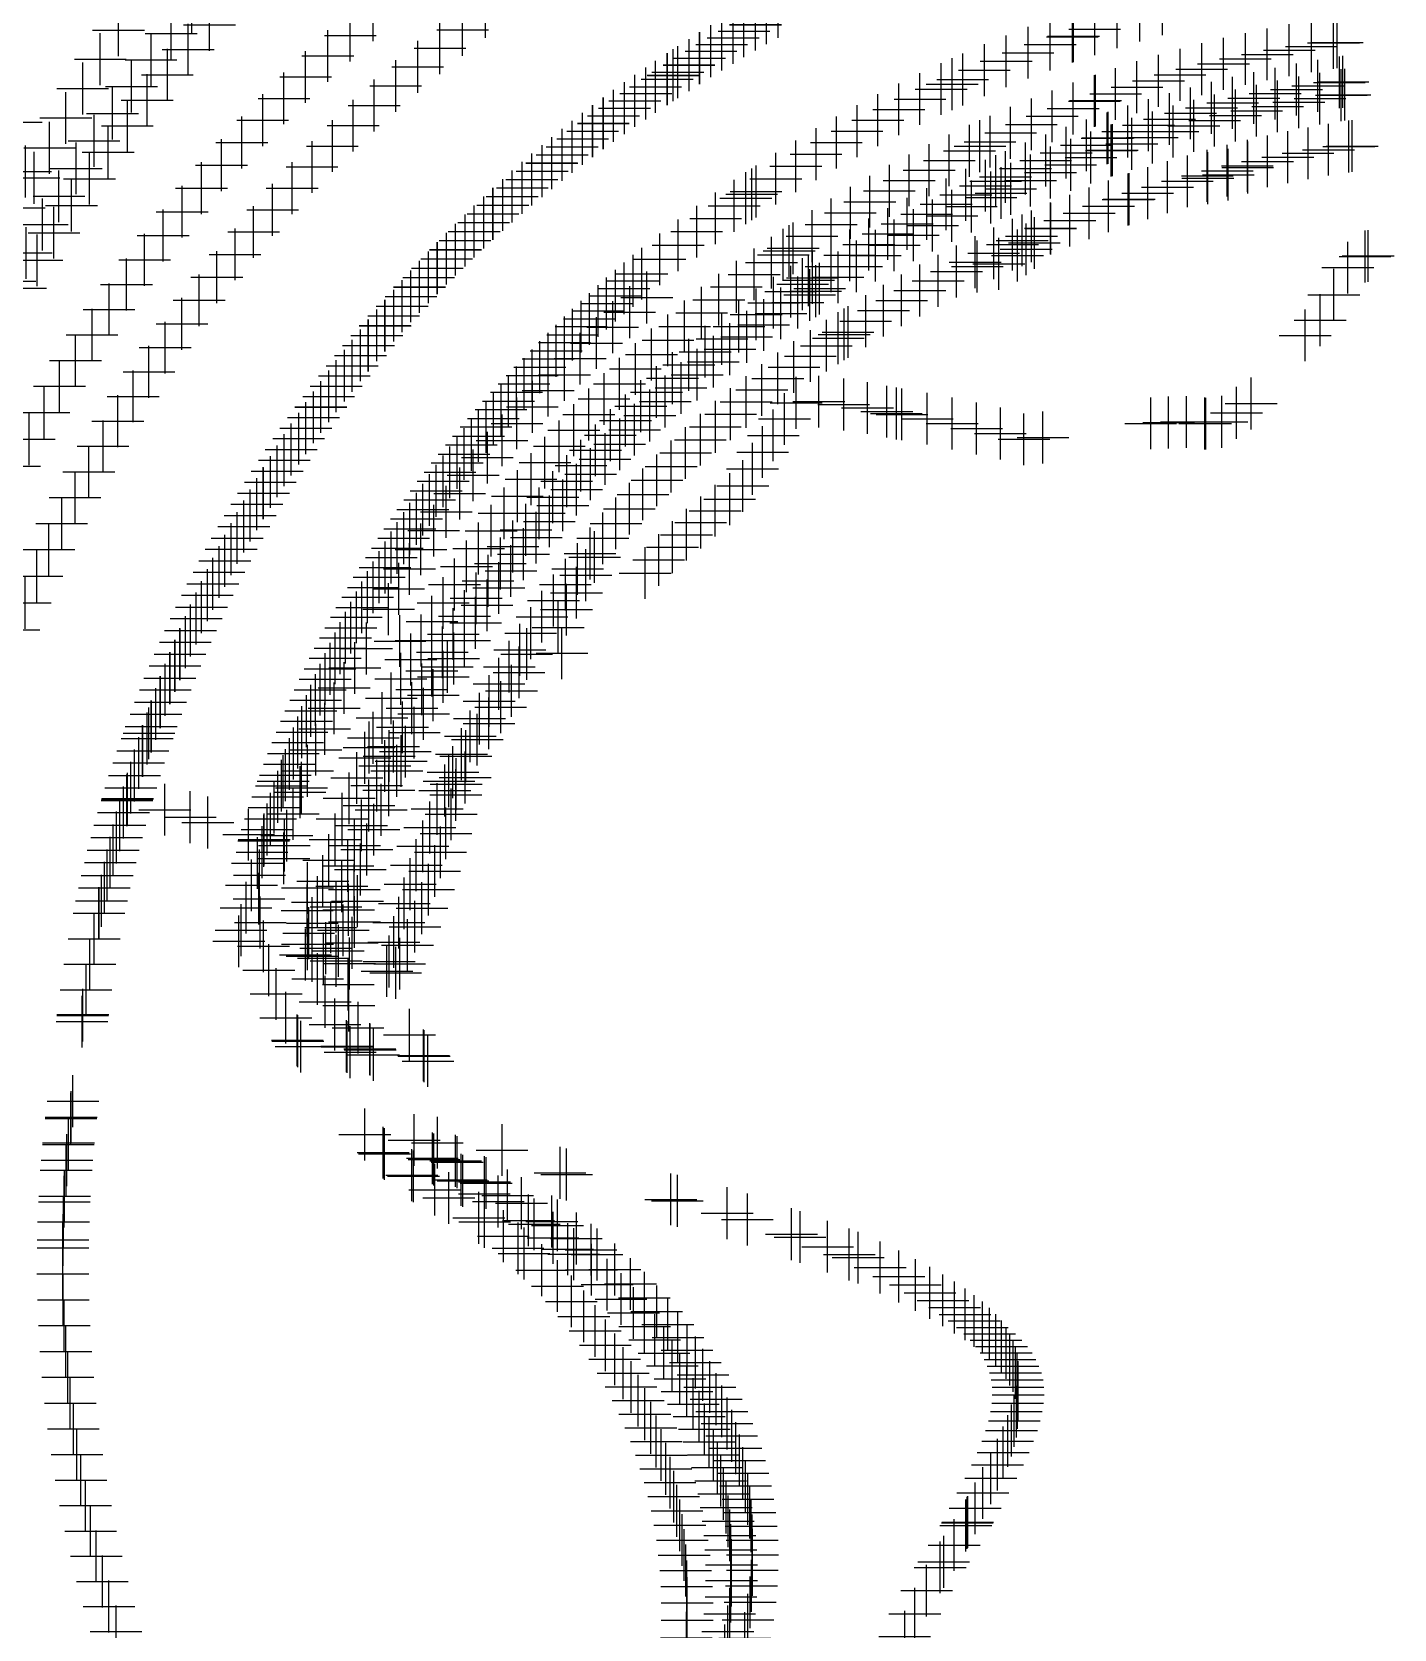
# Model space of a CAD drawing. Header units: metres. Extents: x 107442 to 107761, y 6433710 to 6434563.
# Drawn here: x 107511.8 to 107564.3, y 6434104.7 to 6434166.3 of the extents above; entities that cross this region are included whole.
import ezdxf

# ---------------------------------------------------------------- set-up
doc = ezdxf.new("R2010")
doc.units = ezdxf.units.M
doc.header["$PDMODE"] = 2
doc.header["$PDSIZE"] = 1

msp = doc.modelspace()

# ---------------------------------------------------------------- linework, layer by layer
for p in [(107517.948, 6434167.221, 93.393), (107517.948, 6434167.221, 93.393), (107524.944, 6434166.922, 94.504), (107529.281, 6434167.053, 95.237), (107540.115, 6434166.812, 95.608), (107540.115, 6434166.811, 95.607), (107540.115, 6434166.811, 95.607), (107540.116, 6434166.811, 95.608), (107540.117, 6434166.808, 95.018), (107540.563, 6434167.057, 95.031), (107540.565, 6434167.054, 95.621), (107540.565, 6434167.053, 95.62), (107553.65, 6434166.658, 95.802), (107554.521, 6434166.916, 95.827), (107555.396, 6434167.16, 95.852), (107515.113, 6434166.35, 93.804), (107515.113, 6434166.35, 93.804), (107517.148, 6434166.22, 93.386), (107517.148, 6434166.22, 93.386), (107518.624, 6434166.554, 93.393), (107518.624, 6434166.554, 93.393), (107524.059, 6434166.148, 94.479), (107528.393, 6434166.365, 95.211), (107538.829, 6434166.061, 94.98), (107538.831, 6434166.058, 95.57), (107538.831, 6434166.057, 95.569), (107539.248, 6434166.314, 95.582), (107539.248, 6434166.313, 95.582), (107539.248, 6434166.313, 95.582), (107539.249, 6434166.312, 95.582), (107539.25, 6434166.31, 94.992), (107539.692, 6434166.566, 95.005), (107539.694, 6434166.563, 95.595), (107539.694, 6434166.563, 95.595), (107551.922, 6434166.098, 95.751), (107551.967, 6434166.114, 95.752), (107552.784, 6434166.385, 95.777), (107517.802, 6434165.602, 93.386), (107517.802, 6434165.602, 93.386), (107527.517, 6434165.66, 95.186), (107527.518, 6434165.66, 95.186), (107537.975, 6434165.541, 94.954), (107537.976, 6434165.539, 95.544), (107537.977, 6434165.538, 95.544), (107538.389, 6434165.801, 95.556), (107538.389, 6434165.801, 95.557), (107538.389, 6434165.801, 95.556), (107538.39, 6434165.8, 95.557), (107538.392, 6434165.797, 94.967), (107550.213, 6434165.482, 95.7), (107551.065, 6434165.797, 95.726), (107559.445, 6434165.416, 95.294), (107560.294, 6434165.577, 95.318), (107561.146, 6434165.725, 95.341), (107562.001, 6434165.858, 95.365), (107562.143, 6434165.879, 95.369), (107514.41, 6434165.231, 93.772), (107514.41, 6434165.231, 93.772), (107516.37, 6434165.206, 93.379), (107516.37, 6434165.206, 93.379), (107523.189, 6434165.356, 94.453), (107526.658, 6434164.938, 95.16), (107537.129, 6434165.008, 94.929), (107537.131, 6434165.005, 95.519), (107537.131, 6434165.004, 95.518), (107537.539, 6434165.275, 95.531), (107537.539, 6434165.274, 95.531), (107537.539, 6434165.274, 95.531), (107537.54, 6434165.273, 95.531), (107537.542, 6434165.27, 94.941), (107548.526, 6434164.808, 95.649), (107549.367, 6434165.152, 95.674), (107556.915, 6434164.846, 95.221), (107557.755, 6434165.05, 95.245), (107558.599, 6434165.24, 95.27), (107515.615, 6434164.179, 93.372), (107515.615, 6434164.179, 93.372), (107516.999, 6434164.634, 93.379), (107516.999, 6434164.634, 93.379), (107522.335, 6434164.547, 94.428), (107525.812, 6434164.198, 95.134), (107536.289, 6434164.465, 95.493), (107536.29, 6434164.464, 95.493), (107536.29, 6434164.464, 95.493), (107536.29, 6434164.463, 95.493), (107536.292, 6434164.46, 94.903), (107536.292, 6434164.46, 94.903), (107536.294, 6434164.458, 95.493), (107536.294, 6434164.457, 95.493), (107536.516, 6434164.615, 95.5), (107536.517, 6434164.614, 95.5), (107536.517, 6434164.614, 95.5), (107536.517, 6434164.613, 95.5), (107536.519, 6434164.61, 94.91), (107536.519, 6434164.61, 94.91), (107536.521, 6434164.608, 95.5), (107536.521, 6434164.607, 95.5), (107536.698, 6434164.734, 95.506), (107536.698, 6434164.733, 95.505), (107536.698, 6434164.733, 95.505), (107536.699, 6434164.732, 95.505), (107536.7, 6434164.73, 94.916), (107547.285, 6434164.27, 95.611), (107547.691, 6434164.45, 95.623), (107555.245, 6434164.396, 95.171), (107556.078, 6434164.628, 95.196), (107561.397, 6434164.204, 94.956), (107561.397, 6434164.204, 94.956), (107562.225, 6434164.336, 94.98), (107562.225, 6434164.336, 94.98), (107562.364, 6434164.357, 94.984), (107562.364, 6434164.357, 94.984), (107513.732, 6434164.102, 93.74), (107513.732, 6434164.102, 93.74), (107516.217, 6434163.652, 93.372), (107516.217, 6434163.652, 93.372), (107521.498, 6434163.721, 94.402), (107535.033, 6434163.624, 95.455), (107535.034, 6434163.624, 95.454), (107535.034, 6434163.624, 95.454), (107535.035, 6434163.623, 95.454), (107535.036, 6434163.62, 94.864), (107535.459, 6434163.908, 94.878), (107535.46, 6434163.905, 95.467), (107535.461, 6434163.904, 95.467), (107535.837, 6434164.166, 95.479), (107535.838, 6434164.165, 95.479), (107535.838, 6434164.165, 95.479), (107535.838, 6434164.164, 95.479), (107535.84, 6434164.162, 94.889), (107535.84, 6434164.162, 94.889), (107535.841, 6434164.159, 95.479), (107535.842, 6434164.159, 95.479), (107546.04, 6434163.693, 95.572), (107546.862, 6434164.079, 95.598), (107552.771, 6434163.618, 95.096), (107552.814, 6434163.632, 95.097), (107553.591, 6434163.891, 95.121), (107554.416, 6434164.15, 95.146), (107558.925, 6434163.732, 94.884), (107558.925, 6434163.732, 94.884), (107559.746, 6434163.902, 94.908), (107559.746, 6434163.902, 94.908), (107560.57, 6434164.06, 94.932), (107560.57, 6434164.06, 94.932), (107560.66, 6434163.568, 94.932), (107560.66, 6434163.568, 94.932), (107561.478, 6434163.711, 94.956), (107561.478, 6434163.711, 94.956), (107562.298, 6434163.841, 94.98), (107562.298, 6434163.841, 94.98), (107562.435, 6434163.862, 94.984), (107562.435, 6434163.862, 94.984), (107513.08, 6434162.963, 93.708), (107513.08, 6434162.963, 93.708), (107514.881, 6434163.138, 93.365), (107514.881, 6434163.138, 93.365), (107524.981, 6434163.442, 95.109), (107534.215, 6434163.049, 95.429), (107534.216, 6434163.048, 95.429), (107534.216, 6434163.048, 95.429), (107534.217, 6434163.048, 95.429), (107534.218, 6434163.045, 94.839), (107534.635, 6434163.341, 94.852), (107534.637, 6434163.339, 95.442), (107534.637, 6434163.338, 95.442), (107545.224, 6434163.294, 95.547), (107551.145, 6434163.03, 95.044), (107551.955, 6434163.331, 95.07), (107556.478, 6434163.144, 94.812), (107556.478, 6434163.144, 94.812), (107557.29, 6434163.353, 94.836), (107557.29, 6434163.353, 94.836), (107558.106, 6434163.549, 94.86), (107558.106, 6434163.549, 94.86), (107558.22, 6434163.062, 94.86), (107558.22, 6434163.062, 94.86), (107559.031, 6434163.243, 94.884), (107559.031, 6434163.243, 94.884), (107559.844, 6434163.412, 94.908), (107559.844, 6434163.412, 94.908), (107511.172, 6434162.805, 93.271), (107511.172, 6434162.805, 93.271), (107515.456, 6434162.656, 93.365), (107515.456, 6434162.656, 93.365), (107520.678, 6434162.878, 94.376), (107524.166, 6434162.669, 95.083), (107533.409, 6434162.458, 95.404), (107533.41, 6434162.457, 95.403), (107533.41, 6434162.457, 95.403), (107533.41, 6434162.456, 95.403), (107533.412, 6434162.454, 94.813), (107533.822, 6434162.758, 94.826), (107533.824, 6434162.755, 95.416), (107533.825, 6434162.755, 95.416), (107543.612, 6434162.456, 95.496), (107544.415, 6434162.882, 95.521), (107549.539, 6434162.389, 94.993), (107550.339, 6434162.716, 95.019), (107554.061, 6434162.441, 94.74), (107554.061, 6434162.441, 94.74), (107554.863, 6434162.688, 94.764), (107554.863, 6434162.688, 94.764), (107555.669, 6434162.922, 94.788), (107555.669, 6434162.922, 94.788), (107555.807, 6434162.442, 94.788), (107555.807, 6434162.442, 94.788), (107556.608, 6434162.661, 94.812), (107556.608, 6434162.661, 94.812), (107557.412, 6434162.868, 94.836), (107557.412, 6434162.868, 94.836), (107512.454, 6434161.814, 93.676), (107512.454, 6434161.814, 93.676), (107512.454, 6434161.814, 93.676), (107514.17, 6434162.084, 93.358), (107514.17, 6434162.084, 93.358), (107519.874, 6434162.019, 94.351), (107523.366, 6434161.88, 95.057), (107532.615, 6434161.85, 95.378), (107532.615, 6434161.849, 95.378), (107532.615, 6434161.849, 95.378), (107532.616, 6434161.849, 95.378), (107532.618, 6434161.846, 94.788), (107533.022, 6434162.159, 94.801), (107533.024, 6434162.156, 95.391), (107533.024, 6434162.155, 95.391), (107542.817, 6434162.016, 95.47), (107548.357, 6434161.877, 94.955), (107548.744, 6434162.049, 94.968), (107552.469, 6434161.909, 94.692), (107552.469, 6434161.909, 94.692), (107553.263, 6434162.181, 94.716), (107553.263, 6434162.181, 94.716), (107553.305, 6434162.195, 94.717), (107553.305, 6434162.195, 94.717), (107553.425, 6434161.708, 94.716), (107553.425, 6434161.708, 94.716), (107553.467, 6434161.722, 94.717), (107553.467, 6434161.722, 94.717), (107554.215, 6434161.965, 94.74), (107554.215, 6434161.965, 94.74), (107555.009, 6434162.21, 94.764), (107555.009, 6434162.21, 94.764), (107561.803, 6434161.738, 95.456), (107561.803, 6434161.738, 95.456), (107562.59, 6434161.863, 95.48), (107562.59, 6434161.863, 95.48), (107562.722, 6434161.882, 95.484), (107562.722, 6434161.882, 95.484), (107514.715, 6434161.645, 93.358), (107514.715, 6434161.645, 93.358), (107519.087, 6434161.144, 94.325), (107531.832, 6434161.227, 95.352), (107531.833, 6434161.226, 95.352), (107531.833, 6434161.226, 95.352), (107531.834, 6434161.225, 95.352), (107531.836, 6434161.223, 94.762), (107532.234, 6434161.543, 94.775), (107532.235, 6434161.541, 95.365), (107532.236, 6434161.54, 95.365), (107541.25, 6434161.098, 95.419), (107542.03, 6434161.564, 95.445), (107547.172, 6434161.328, 94.917), (107547.955, 6434161.695, 94.942), (107550.895, 6434161.324, 94.644), (107550.895, 6434161.324, 94.644), (107551.68, 6434161.623, 94.668), (107551.68, 6434161.623, 94.668), (107551.857, 6434161.155, 94.668), (107551.857, 6434161.155, 94.668), (107552.639, 6434161.438, 94.692), (107552.639, 6434161.438, 94.692), (107558.676, 6434161.115, 95.36), (107558.676, 6434161.115, 95.36), (107559.454, 6434161.289, 95.384), (107559.454, 6434161.289, 95.384), (107560.234, 6434161.451, 95.408), (107560.234, 6434161.451, 95.408), (107561.017, 6434161.6, 95.432), (107561.017, 6434161.6, 95.432), (107511.523, 6434160.901, 93.747), (107511.853, 6434160.657, 93.644), (107511.853, 6434160.657, 93.644), (107513.482, 6434161.019, 93.351), (107513.482, 6434161.019, 93.351), (107513.996, 6434160.621, 93.351), (107513.996, 6434160.621, 93.351), (107522.581, 6434161.075, 95.032), (107531.063, 6434160.588, 95.327), (107531.064, 6434160.587, 95.326), (107531.064, 6434160.587, 95.327), (107531.064, 6434160.587, 95.326), (107531.066, 6434160.584, 94.737), (107531.457, 6434160.912, 94.75), (107531.458, 6434160.913, 94.75), (107531.46, 6434160.91, 95.34), (107531.46, 6434160.91, 95.34), (107540.478, 6434160.62, 95.394), (107545.625, 6434160.556, 94.866), (107546.395, 6434160.948, 94.891), (107548.964, 6434160.523, 94.584), (107548.964, 6434160.523, 94.584), (107549.341, 6434160.687, 94.596), (107549.341, 6434160.687, 94.596), (107550.115, 6434161.012, 94.62), (107550.115, 6434161.012, 94.62), (107550.309, 6434160.551, 94.62), (107550.309, 6434160.551, 94.62), (107551.08, 6434160.859, 94.644), (107551.08, 6434160.859, 94.644), (107556.359, 6434160.519, 95.288), (107556.359, 6434160.519, 95.288), (107557.128, 6434160.73, 95.312), (107557.128, 6434160.73, 95.312), (107557.152, 6434160.642, 95.335), (107557.9, 6434160.928, 95.336), (107557.9, 6434160.928, 95.336), (107557.939, 6434160.776, 95.375), (107558.69, 6434161.054, 95.375), (107512.817, 6434159.942, 93.344), (107512.817, 6434159.942, 93.344), (107518.319, 6434160.253, 94.299), (107521.813, 6434160.254, 95.006), (107530.306, 6434159.934, 95.301), (107530.307, 6434159.933, 95.301), (107530.307, 6434159.933, 95.301), (107530.308, 6434159.933, 95.301), (107530.31, 6434159.93, 94.711), (107530.694, 6434160.266, 94.724), (107539.322, 6434159.87, 95.356), (107539.549, 6434160.02, 95.363), (107539.714, 6434160.128, 95.368), (107544.861, 6434160.15, 94.84), (107547.809, 6434159.998, 94.548), (107547.809, 6434159.998, 94.548), (107548.572, 6434160.349, 94.572), (107548.572, 6434160.349, 94.572), (107548.781, 6434159.894, 94.572), (107548.781, 6434159.894, 94.572), (107549.169, 6434160.067, 94.584), (107549.169, 6434160.067, 94.584), (107549.542, 6434160.229, 94.596), (107549.542, 6434160.229, 94.596), (107554.831, 6434160.062, 95.24), (107554.831, 6434160.062, 95.24), (107555.593, 6434160.297, 95.264), (107555.593, 6434160.297, 95.264), (107511.278, 6434159.491, 93.612), (107511.278, 6434159.491, 93.612), (107513.299, 6434159.584, 93.344), (107513.299, 6434159.584, 93.344), (107517.568, 6434159.347, 94.274), (107521.062, 6434159.418, 94.981), (107529.563, 6434159.265, 95.276), (107529.564, 6434159.264, 95.275), (107529.564, 6434159.264, 95.276), (107529.564, 6434159.264, 95.275), (107529.566, 6434159.262, 94.686), (107529.944, 6434159.605, 94.699), (107538.87, 6434159.572, 95.342), (107543.355, 6434159.301, 94.789), (107544.105, 6434159.732, 94.815), (107546.3, 6434159.258, 94.5), (107546.3, 6434159.258, 94.5), (107547.052, 6434159.634, 94.524), (107547.052, 6434159.634, 94.524), (107548.025, 6434159.547, 94.548), (107548.025, 6434159.547, 94.548), (107552.568, 6434159.286, 95.168), (107552.568, 6434159.286, 95.168), (107553.318, 6434159.557, 95.192), (107553.318, 6434159.557, 95.192), (107554.073, 6434159.816, 95.216), (107554.073, 6434159.816, 95.216), (107554.113, 6434159.829, 95.217), (107554.113, 6434159.829, 95.217), (107512.175, 6434158.853, 93.337), (107512.175, 6434158.853, 93.337), (107529.208, 6434158.929, 94.673), (107538.155, 6434159.09, 95.317), (107542.613, 6434158.858, 94.764), (107545.55, 6434158.879, 94.479), (107545.55, 6434158.879, 94.479), (107546.531, 6434158.815, 94.5), (107546.531, 6434158.815, 94.5), (107547.275, 6434159.187, 94.524), (107547.275, 6434159.187, 94.524), (107551.081, 6434158.706, 95.12), (107551.081, 6434158.706, 95.12), (107551.086, 6434158.693, 95.123), (107551.822, 6434159.002, 95.144), (107551.822, 6434159.002, 95.144), (107512.623, 6434158.535, 93.337), (107512.623, 6434158.535, 93.337), (107516.835, 6434158.426, 94.248), (107520.327, 6434158.567, 94.955), (107528.485, 6434158.238, 94.648), (107528.833, 6434158.581, 95.25), (107528.834, 6434158.581, 95.25), (107528.834, 6434158.581, 95.25), (107528.834, 6434158.58, 95.25), (107528.837, 6434158.578, 94.66), (107536.709, 6434158.051, 95.266), (107537.427, 6434158.578, 95.291), (107541.878, 6434158.402, 94.738), (107544.068, 6434158.083, 94.436), (107544.068, 6434158.083, 94.436), (107544.806, 6434158.487, 94.457), (107544.806, 6434158.487, 94.457), (107545.052, 6434158.052, 94.457), (107545.052, 6434158.052, 94.457), (107545.788, 6434158.439, 94.479), (107545.788, 6434158.439, 94.479), (107549.614, 6434158.076, 95.072), (107549.614, 6434158.076, 95.072), (107549.987, 6434158.242, 95.084), (107549.987, 6434158.242, 95.084), (107550.345, 6434158.397, 95.096), (107550.345, 6434158.397, 95.096), (107550.457, 6434158.142, 95.166), (107511.556, 6434157.754, 93.33), (107511.556, 6434157.754, 93.33), (107511.969, 6434157.473, 93.33), (107511.969, 6434157.473, 93.33), (107516.121, 6434157.491, 94.222), (107519.61, 6434157.702, 94.929), (107527.776, 6434157.533, 94.622), (107528.117, 6434157.883, 95.225), (107528.118, 6434157.883, 95.224), (107528.118, 6434157.883, 95.224), (107528.118, 6434157.882, 95.225), (107528.121, 6434157.88, 94.635), (107536.002, 6434157.511, 95.24), (107540.767, 6434157.682, 94.7), (107540.994, 6434157.832, 94.707), (107541.15, 6434157.935, 94.712), (107543.337, 6434157.666, 94.415), (107543.337, 6434157.666, 94.415), (107544.321, 6434157.652, 94.436), (107544.321, 6434157.652, 94.436), (107548.169, 6434157.398, 95.024), (107548.169, 6434157.398, 95.024), (107548.888, 6434157.743, 95.048), (107548.888, 6434157.743, 95.048), (107549.807, 6434157.656, 95.188), (107550.142, 6434157.896, 95.179), (107563.217, 6434157.616, 96.553), (107563.336, 6434157.638, 96.556), (107518.909, 6434156.822, 94.904), (107527.081, 6434156.814, 94.597), (107527.415, 6434157.171, 95.199), (107527.416, 6434157.17, 95.199), (107527.416, 6434157.17, 95.199), (107527.417, 6434157.169, 95.199), (107527.419, 6434157.167, 94.609), (107535.306, 6434156.956, 95.215), (107539.641, 6434156.93, 94.661), (107540.314, 6434157.383, 94.686), (107541.896, 6434156.797, 94.372), (107541.896, 6434156.797, 94.372), (107542.613, 6434157.238, 94.394), (107542.613, 6434157.238, 94.394), (107542.88, 6434156.815, 94.394), (107542.88, 6434156.815, 94.394), (107543.597, 6434157.239, 94.415), (107543.597, 6434157.239, 94.415), (107547.454, 6434157.04, 95), (107547.454, 6434157.04, 95), (107548.252, 6434157.23, 95.071), (107549.084, 6434157.335, 95.161), (107562.551, 6434157.19, 96.608), (107510.918, 6434156.673, 93.323), (107510.918, 6434156.673, 93.323), (107511.337, 6434156.399, 93.323), (107511.337, 6434156.399, 93.323), (107515.425, 6434156.541, 94.197), (107526.728, 6434156.445, 95.174), (107526.728, 6434156.444, 95.173), (107526.728, 6434156.444, 95.173), (107526.729, 6434156.443, 95.174), (107526.731, 6434156.441, 94.584), (107534.621, 6434156.388, 95.189), (107534.969, 6434156.679, 95.202), (107534.969, 6434156.679, 94.612), (107538.956, 6434156.448, 94.636), (107541.054, 6434156.262, 94.35), (107541.054, 6434156.262, 94.35), (107541.512, 6434156.553, 94.362), (107541.512, 6434156.553, 94.362), (107541.741, 6434156.699, 94.368), (107541.741, 6434156.699, 94.368), (107542.017, 6434156.282, 94.368), (107542.017, 6434156.282, 94.368), (107542.17, 6434156.378, 94.372), (107542.17, 6434156.378, 94.372), (107546.033, 6434156.309, 94.957), (107546.033, 6434156.309, 94.957), (107546.741, 6434156.681, 94.979), (107546.741, 6434156.681, 94.979), (107514.749, 6434155.578, 94.171), (107518.227, 6434155.929, 94.878), (107526.055, 6434155.705, 95.148), (107526.056, 6434155.704, 95.148), (107526.056, 6434155.704, 95.148), (107526.056, 6434155.703, 95.148), (107526.059, 6434155.701, 94.558), (107526.4, 6434156.081, 94.571), (107533.948, 6434155.806, 95.164), (107534.29, 6434156.105, 95.177), (107534.29, 6434156.105, 94.587), (107535.504, 6434156.034, 94.923), (107535.504, 6434156.034, 94.923), (107538.281, 6434155.953, 94.61), (107540.393, 6434155.837, 94.33), (107540.393, 6434155.837, 94.33), (107541.33, 6434155.845, 94.35), (107541.33, 6434155.845, 94.35), (107541.787, 6434156.136, 94.362), (107541.787, 6434156.136, 94.362), (107545.332, 6434155.926, 94.936), (107545.332, 6434155.926, 94.936), (107562.011, 6434156.137, 96.82), (107517.562, 6434155.022, 94.852), (107525.397, 6434154.952, 95.123), (107525.398, 6434154.951, 95.122), (107525.398, 6434154.951, 95.122), (107525.398, 6434154.95, 95.123), (107525.401, 6434154.948, 94.533), (107525.735, 6434155.335, 94.546), (107533.286, 6434155.21, 95.138), (107533.623, 6434155.516, 95.151), (107533.623, 6434155.516, 94.561), (107534.839, 6434155.47, 94.898), (107534.839, 6434155.47, 94.898), (107537.615, 6434155.444, 94.585), (107539.72, 6434155.384, 94.309), (107539.72, 6434155.384, 94.309), (107540.012, 6434154.978, 94.309), (107540.012, 6434154.978, 94.309), (107540.677, 6434155.425, 94.33), (107540.677, 6434155.425, 94.33), (107543.948, 6434155.124, 94.894), (107543.948, 6434155.124, 94.894), (107544.637, 6434155.531, 94.915), (107544.637, 6434155.531, 94.915), (107561.486, 6434155.164, 97.01), (107514.092, 6434154.601, 94.145), (107525.084, 6434154.575, 94.52), (107532.637, 6434154.602, 95.113), (107532.967, 6434154.914, 95.126), (107532.967, 6434154.914, 94.536), (107534.186, 6434154.89, 94.871), (107534.186, 6434154.89, 94.871), (107536.316, 6434154.387, 94.534), (107536.96, 6434154.922, 94.559), (107538.4, 6434154.438, 94.266), (107538.4, 6434154.438, 94.266), (107539.056, 6434154.918, 94.287), (107539.056, 6434154.918, 94.287), (107539.355, 6434154.518, 94.287), (107539.355, 6434154.518, 94.287), (107542.889, 6434154.467, 94.862), (107542.889, 6434154.467, 94.862), (107543.118, 6434154.613, 94.868), (107543.118, 6434154.613, 94.868), (107543.266, 6434154.705, 94.872), (107543.266, 6434154.705, 94.872), (107560.907, 6434154.576, 97.101), (107516.916, 6434154.101, 94.827), (107524.449, 6434153.803, 94.495), (107524.754, 6434154.185, 95.097), (107524.755, 6434154.185, 95.097), (107524.755, 6434154.185, 95.097), (107524.756, 6434154.184, 95.097), (107524.758, 6434154.182, 94.507), (107532, 6434153.981, 95.087), (107532.324, 6434154.3, 95.1), (107532.324, 6434154.3, 94.51), (107533.561, 6434154.28, 94.836), (107533.561, 6434154.28, 94.836), (107535.682, 6434153.839, 94.508), (107537.755, 6434153.945, 94.245), (107537.755, 6434153.945, 94.245), (107538.708, 6434154.044, 94.266), (107538.708, 6434154.044, 94.266), (107541.811, 6434153.777, 94.83), (107541.811, 6434153.777, 94.83), (107542.431, 6434154.176, 94.85), (107542.431, 6434154.176, 94.85), (107513.455, 6434153.611, 94.12), (107516.288, 6434153.168, 94.801), (107524.127, 6434153.406, 95.072), (107524.128, 6434153.406, 95.071), (107524.128, 6434153.406, 95.071), (107524.128, 6434153.405, 95.072), (107524.131, 6434153.403, 94.482), (107531.375, 6434153.347, 95.062), (107531.693, 6434153.672, 95.075), (107531.693, 6434153.672, 94.485), (107532.93, 6434153.677, 94.811), (107532.93, 6434153.677, 94.811), (107535.06, 6434153.279, 94.483), (107537.119, 6434153.44, 94.223), (107537.119, 6434153.44, 94.223), (107538.07, 6434153.558, 94.245), (107538.07, 6434153.558, 94.245), (107541.178, 6434153.354, 94.809), (107541.178, 6434153.354, 94.809), (107512.837, 6434152.609, 94.094), (107523.515, 6434152.615, 95.046), (107523.516, 6434152.614, 95.046), (107523.516, 6434152.614, 95.046), (107523.517, 6434152.614, 95.046), (107523.519, 6434152.612, 94.456), (107523.83, 6434153.018, 94.469), (107530.763, 6434152.7, 95.036), (107531.074, 6434153.032, 95.049), (107531.074, 6434153.032, 94.459), (107532.324, 6434153.05, 94.779), (107532.324, 6434153.05, 94.779), (107534.449, 6434152.706, 94.457), (107536.492, 6434152.921, 94.202), (107536.492, 6434152.921, 94.202), (107536.823, 6434152.546, 94.202), (107536.823, 6434152.546, 94.202), (107537.442, 6434153.058, 94.223), (107537.442, 6434153.058, 94.223), (107539.939, 6434152.468, 94.766), (107539.939, 6434152.468, 94.766), (107540.554, 6434152.917, 94.787), (107540.554, 6434152.917, 94.787), (107515.679, 6434152.223, 94.775), (107523.226, 6434152.221, 94.444), (107530.164, 6434152.042, 95.011), (107530.469, 6434152.38, 95.024), (107530.469, 6434152.38, 94.434), (107531.693, 6434152.446, 94.765), (107531.693, 6434152.446, 94.765), (107533.849, 6434152.122, 94.432), (107535.271, 6434151.846, 94.16), (107535.271, 6434151.846, 94.16), (107535.877, 6434152.389, 94.181), (107535.877, 6434152.389, 94.181), (107536.215, 6434152.021, 94.181), (107536.215, 6434152.021, 94.181), (107539.332, 6434152.006, 94.745), (107539.332, 6434152.006, 94.745), (107541.261, 6434151.973, 95.082), (107542.136, 6434152.02, 95.219), (107543.1, 6434151.905, 95.398), (107558.823, 6434151.945, 97.518), (107512.24, 6434151.594, 94.069), (107515.089, 6434151.265, 94.75), (107522.638, 6434151.412, 94.418), (107522.92, 6434151.812, 95.021), (107522.92, 6434151.811, 95.02), (107522.92, 6434151.811, 95.02), (107522.921, 6434151.811, 95.02), (107522.924, 6434151.809, 94.431), (107529.579, 6434151.372, 94.985), (107529.876, 6434151.715, 94.998), (107529.876, 6434151.715, 94.408), (107531.084, 6434151.82, 94.747), (107531.084, 6434151.82, 94.747), (107533.261, 6434151.525, 94.406), (107534.677, 6434151.29, 94.138), (107534.677, 6434151.29, 94.138), (107535.617, 6434151.484, 94.16), (107535.617, 6434151.484, 94.16), (107538.734, 6434151.532, 94.723), (107538.734, 6434151.532, 94.723), (107540.811, 6434151.35, 95.12), (107544.017, 6434151.774, 95.57), (107544.76, 6434151.633, 95.711), (107545.132, 6434151.562, 95.782), (107545.347, 6434151.527, 95.822), (107546.325, 6434151.359, 96.007), (107556.323, 6434151.234, 97.404), (107557.688, 6434151.24, 97.558), (107558.254, 6434151.587, 97.541), (107522.34, 6434150.997, 94.995), (107522.341, 6434150.996, 94.995), (107522.341, 6434150.996, 94.995), (107522.342, 6434150.995, 94.995), (107522.344, 6434150.994, 94.405), (107529.007, 6434150.69, 94.96), (107529.297, 6434151.04, 94.973), (107529.297, 6434151.04, 94.383), (107530.49, 6434151.18, 94.727), (107530.49, 6434151.18, 94.727), (107532.685, 6434150.917, 94.381), (107534.093, 6434150.722, 94.117), (107534.093, 6434150.722, 94.117), (107535.029, 6434150.935, 94.138), (107535.029, 6434150.935, 94.138), (107538.146, 6434151.046, 94.702), (107538.146, 6434151.046, 94.702), (107540.381, 6434150.717, 95.16), (107547.285, 6434151.176, 96.189), (107548.228, 6434150.981, 96.369), (107549.145, 6434150.788, 96.542), (107550.787, 6434150.637, 96.805), (107554.945, 6434151.18, 97.25), (107555.635, 6434151.215, 97.327), (107557.031, 6434151.174, 97.499), (107557.068, 6434151.171, 97.505), (107511.663, 6434150.568, 94.043), (107514.518, 6434150.296, 94.724), (107521.777, 6434150.17, 94.97), (107521.778, 6434150.17, 94.969), (107521.778, 6434150.17, 94.969), (107521.779, 6434150.169, 94.969), (107521.781, 6434150.167, 94.379), (107522.067, 6434150.591, 94.393), (107528.449, 6434149.997, 94.934), (107528.732, 6434150.352, 94.947), (107528.732, 6434150.352, 94.357), (107529.913, 6434150.523, 94.705), (107529.913, 6434150.523, 94.705), (107532.122, 6434150.297, 94.355), (107533.521, 6434150.142, 94.096), (107533.521, 6434150.142, 94.096), (107534.453, 6434150.374, 94.117), (107534.453, 6434150.374, 94.117), (107536.999, 6434150.038, 94.66), (107536.999, 6434150.038, 94.66), (107537.568, 6434150.548, 94.681), (107537.568, 6434150.548, 94.681), (107539.969, 6434150.074, 95.201), (107550.054, 6434150.566, 96.717), (107511.107, 6434149.53, 94.017), (107521.512, 6434149.759, 94.367), (107528.181, 6434149.654, 94.922), (107528.181, 6434149.654, 94.332), (107529.347, 6434149.857, 94.684), (107529.347, 6434149.857, 94.684), (107531.571, 6434149.666, 94.33), (107532.96, 6434149.55, 94.074), (107532.96, 6434149.55, 94.074), (107533.887, 6434149.802, 94.096), (107533.887, 6434149.802, 94.096), (107536.44, 6434149.517, 94.638), (107536.44, 6434149.517, 94.638), (107539.577, 6434149.424, 95.243), (107513.966, 6434149.315, 94.698), (107520.974, 6434148.916, 94.341), (107521.231, 6434149.332, 94.944), (107521.232, 6434149.332, 94.944), (107521.232, 6434149.332, 94.944), (107521.233, 6434149.331, 94.944), (107521.235, 6434149.33, 94.354), (107527.643, 6434148.944, 94.896), (107527.643, 6434148.944, 94.306), (107527.904, 6434149.292, 94.909), (107528.799, 6434149.175, 94.661), (107528.799, 6434149.175, 94.661), (107531.033, 6434149.025, 94.304), (107532.411, 6434148.947, 94.053), (107532.411, 6434148.947, 94.053), (107533.333, 6434149.217, 94.074), (107533.333, 6434149.217, 94.074), (107535.891, 6434148.985, 94.617), (107535.891, 6434148.985, 94.617), (107539.205, 6434148.765, 95.286), (107513.435, 6434148.323, 94.673), (107520.701, 6434148.484, 94.919), (107520.702, 6434148.484, 94.918), (107520.702, 6434148.484, 94.918), (107520.703, 6434148.483, 94.918), (107520.706, 6434148.481, 94.328), (107527.12, 6434148.224, 94.871), (107527.12, 6434148.224, 94.281), (107527.374, 6434148.577, 94.883), (107528.28, 6434148.472, 94.632), (107528.28, 6434148.472, 94.632), (107530.507, 6434148.372, 94.279), (107531.874, 6434148.333, 94.032), (107531.874, 6434148.333, 94.032), (107532.791, 6434148.622, 94.053), (107532.791, 6434148.622, 94.053), (107535.353, 6434148.441, 94.596), (107535.353, 6434148.441, 94.596), (107538.7, 6434148.258, 95.275), (107520.189, 6434147.625, 94.893), (107520.19, 6434147.625, 94.893), (107520.19, 6434147.625, 94.893), (107520.191, 6434147.624, 94.893), (107520.193, 6434147.623, 94.303), (107520.453, 6434148.063, 94.316), (107526.859, 6434147.852, 94.858), (107527.761, 6434147.768, 94.609), (107527.761, 6434147.768, 94.609), (107529.995, 6434147.71, 94.253), (107531.349, 6434147.709, 94.011), (107531.349, 6434147.709, 94.011), (107532.26, 6434148.016, 94.032), (107532.26, 6434148.016, 94.032), (107534.826, 6434147.887, 94.574), (107534.826, 6434147.887, 94.574), (107538.137, 6434147.811, 95.24), (107512.923, 6434147.321, 94.647), (107519.949, 6434147.199, 94.29), (107526.358, 6434147.117, 94.832), (107526.612, 6434147.494, 94.845), (107526.612, 6434147.494, 94.255), (107527.277, 6434147.041, 94.577), (107527.277, 6434147.041, 94.577), (107529.496, 6434147.037, 94.227), (107530.836, 6434147.073, 93.989), (107530.836, 6434147.073, 93.989), (107531.741, 6434147.399, 94.011), (107531.741, 6434147.399, 94.011), (107534.31, 6434147.322, 94.553), (107534.31, 6434147.322, 94.553), (107537.58, 6434147.354, 95.204), (107512.431, 6434146.309, 94.622), (107519.462, 6434146.325, 94.265), (107519.694, 6434146.756, 94.867), (107519.695, 6434146.756, 94.867), (107519.695, 6434146.756, 94.867), (107519.695, 6434146.755, 94.867), (107519.698, 6434146.754, 94.277), (107525.871, 6434146.371, 94.806), (107526.118, 6434146.753, 94.82), (107526.118, 6434146.753, 94.23), (107526.785, 6434146.318, 94.554), (107526.785, 6434146.318, 94.554), (107529.011, 6434146.354, 94.202), (107530.336, 6434146.427, 93.968), (107530.336, 6434146.427, 93.968), (107531.235, 6434146.771, 93.989), (107531.235, 6434146.771, 93.989), (107533.805, 6434146.746, 94.532), (107533.805, 6434146.746, 94.532), (107536.49, 6434146.404, 95.132), (107537.031, 6434146.885, 95.168), (107519.216, 6434145.878, 94.842), (107519.217, 6434145.877, 94.841), (107519.217, 6434145.877, 94.841), (107519.218, 6434145.877, 94.842), (107519.22, 6434145.875, 94.252), (107525.639, 6434146.003, 94.794), (107525.639, 6434146.003, 94.204), (107529.849, 6434145.771, 93.947), (107529.849, 6434145.771, 93.947), (107530.741, 6434146.134, 93.968), (107530.741, 6434146.134, 93.968), (107533.311, 6434146.16, 94.511), (107533.311, 6434146.16, 94.511), (107533.487, 6434146.021, 94.567), (107535.959, 6434145.91, 95.096), (107511.96, 6434145.287, 94.596), (107518.993, 6434145.442, 94.239), (107525.175, 6434145.243, 94.768), (107525.175, 6434145.243, 94.178), (107525.4, 6434145.616, 94.781), (107526.344, 6434145.563, 94.517), (107526.344, 6434145.563, 94.517), (107528.54, 6434145.662, 94.176), (107529.375, 6434145.105, 93.926), (107529.375, 6434145.105, 93.926), (107530.259, 6434145.486, 93.947), (107530.259, 6434145.486, 93.947), (107532.829, 6434145.564, 94.489), (107532.829, 6434145.564, 94.489), (107533.15, 6434145.322, 94.59), (107535.437, 6434145.405, 95.06), (107518.542, 6434144.55, 94.214), (107518.756, 6434144.99, 94.816), (107518.757, 6434144.989, 94.816), (107518.757, 6434144.989, 94.816), (107518.758, 6434144.989, 94.816), (107518.76, 6434144.987, 94.226), (107524.727, 6434144.475, 94.743), (107524.727, 6434144.475, 94.153), (107524.944, 6434144.852, 94.755), (107525.926, 6434144.795, 94.477), (107525.926, 6434144.795, 94.477), (107528.082, 6434144.961, 94.151), (107529.791, 6434144.828, 93.926), (107529.791, 6434144.828, 93.926), (107532.359, 6434144.958, 94.468), (107532.359, 6434144.958, 94.468), (107532.789, 6434144.646, 94.601), (107511.509, 6434144.256, 94.57), (107518.314, 6434144.093, 94.791), (107518.315, 6434144.092, 94.79), (107518.315, 6434144.092, 94.79), (107518.316, 6434144.092, 94.791), (107518.318, 6434144.091, 94.201), (107524.504, 6434144.079, 94.73), (107525.538, 6434144.012, 94.432), (107525.538, 6434144.012, 94.432), (107527.639, 6434144.25, 94.125), (107528.914, 6434144.43, 93.904), (107528.914, 6434144.43, 93.904), (107529.335, 6434144.161, 93.904), (107529.335, 6434144.161, 93.904), (107531.901, 6434144.343, 94.447), (107531.901, 6434144.343, 94.447), (107532.403, 6434143.994, 94.6), (107518.109, 6434143.649, 94.188), (107524.078, 6434143.297, 94.704), (107524.294, 6434143.697, 94.717), (107527.209, 6434143.531, 94.1), (107528.466, 6434143.745, 93.883), (107528.466, 6434143.745, 93.883), (107528.893, 6434143.484, 93.883), (107528.893, 6434143.484, 93.883), (107531.455, 6434143.719, 94.426), (107531.455, 6434143.719, 94.426), (107532.077, 6434143.304, 94.612), (107511.078, 6434143.216, 94.545), (107517.693, 6434142.739, 94.163), (107517.89, 6434143.187, 94.765), (107517.891, 6434143.187, 94.765), (107517.891, 6434143.187, 94.765), (107517.891, 6434143.186, 94.765), (107517.894, 6434143.185, 94.175), (107523.876, 6434142.911, 94.692), (107523.876, 6434142.911, 94.102), (107525.976, 6434142.782, 94.08), (107526.795, 6434142.803, 94.074), (107528.032, 6434143.051, 93.862), (107528.032, 6434143.051, 93.862), (107528.464, 6434142.799, 93.862), (107528.464, 6434142.799, 93.862), (107531.021, 6434143.085, 94.404), (107531.021, 6434143.085, 94.404), (107517.484, 6434142.273, 94.74), (107517.485, 6434142.273, 94.739), (107517.485, 6434142.273, 94.739), (107517.486, 6434142.272, 94.74), (107517.488, 6434142.271, 94.15), (107523.475, 6434142.117, 94.666), (107523.475, 6434142.117, 94.076), (107523.669, 6434142.506, 94.679), (107524.686, 6434142.491, 94.388), (107524.686, 6434142.491, 94.388), (107526.395, 6434142.067, 94.049), (107527.612, 6434142.348, 93.84), (107527.612, 6434142.348, 93.84), (107528.049, 6434142.105, 93.84), (107528.049, 6434142.105, 93.84), (107530.6, 6434142.442, 94.383), (107530.6, 6434142.442, 94.383), (107530.6, 6434142.442, 94.383), (107530.865, 6434142.281, 94.305), (107530.865, 6434142.281, 94.305), (107532.227, 6434142.316, 94.762), (107517.292, 6434141.823, 94.727), (107517.293, 6434141.823, 94.727), (107517.293, 6434141.823, 94.727), (107517.294, 6434141.822, 94.727), (107517.296, 6434141.821, 94.137), (107517.296, 6434141.821, 94.137), (107523.276, 6434141.708, 94.653), (107524.234, 6434141.742, 94.384), (107524.234, 6434141.742, 94.384), (107527.206, 6434141.637, 93.819), (107527.206, 6434141.637, 93.819), (107527.648, 6434141.402, 93.819), (107527.648, 6434141.402, 93.819), (107527.804, 6434141.788, 93.387), (107530.192, 6434141.791, 94.362), (107530.192, 6434141.791, 94.362), (107530.569, 6434141.571, 94.253), (107516.918, 6434140.896, 94.112), (107517.096, 6434141.351, 94.715), (107517.097, 6434141.351, 94.714), (107517.097, 6434141.351, 94.714), (107517.098, 6434141.35, 94.715), (107517.101, 6434141.349, 94.125), (107522.898, 6434140.902, 94.628), (107523.089, 6434141.315, 94.641), (107523.089, 6434141.315, 94.051), (107523.822, 6434140.971, 94.371), (107523.822, 6434140.971, 94.371), (107526.009, 6434141.324, 94.023), (107526.814, 6434140.917, 93.798), (107526.814, 6434140.917, 93.798), (107529.796, 6434141.132, 94.34), (107529.796, 6434141.132, 94.34), (107530.281, 6434140.862, 94.202), (107516.727, 6434140.422, 94.69), (107516.728, 6434140.421, 94.69), (107516.728, 6434140.421, 94.69), (107516.729, 6434140.421, 94.69), (107516.732, 6434140.42, 94.1), (107522.719, 6434140.505, 94.615), (107522.719, 6434140.505, 94.025), (107523.438, 6434140.186, 94.354), (107523.438, 6434140.186, 94.354), (107525.639, 6434140.572, 93.998), (107526.436, 6434140.189, 93.777), (107526.436, 6434140.189, 93.777), (107527.26, 6434140.691, 93.798), (107527.26, 6434140.691, 93.798), (107529.414, 6434140.465, 94.319), (107529.414, 6434140.465, 94.319), (107529.862, 6434140.227, 94.192), (107516.558, 6434139.963, 94.086), (107522.366, 6434139.689, 94.59), (107522.366, 6434139.688, 94.59), (107522.366, 6434139.688, 94), (107522.537, 6434140.089, 94.602), (107525.284, 6434139.814, 93.972), (107526.887, 6434139.973, 93.777), (107526.887, 6434139.973, 93.777), (107529.045, 6434139.789, 94.298), (107529.045, 6434139.789, 94.298), (107529.409, 6434139.605, 94.196), (107516.217, 6434139.023, 94.061), (107516.288, 6434139.222, 94.066), (107516.377, 6434139.485, 94.666), (107516.378, 6434139.485, 94.665), (107516.378, 6434139.485, 94.665), (107516.378, 6434139.484, 94.665), (107516.381, 6434139.483, 94.075), (107522.192, 6434139.268, 94.577), (107523.072, 6434139.392, 94.335), (107523.072, 6434139.392, 94.335), (107524.944, 6434139.048, 93.947), (107526.073, 6434139.454, 93.755), (107526.073, 6434139.454, 93.755), (107526.528, 6434139.246, 93.755), (107526.528, 6434139.246, 93.755), (107528.69, 6434139.106, 94.277), (107528.69, 6434139.106, 94.277), (107528.96, 6434138.976, 94.202), (107516.045, 6434138.541, 94.641), (107516.046, 6434138.541, 94.64), (107516.046, 6434138.541, 94.64), (107516.047, 6434138.541, 94.641), (107516.05, 6434138.54, 94.051), (107521.863, 6434138.441, 94.553), (107522.029, 6434138.865, 94.564), (107522.029, 6434138.865, 93.974), (107522.728, 6434138.587, 94.314), (107522.728, 6434138.587, 94.314), (107524.783, 6434138.672, 93.934), (107525.56, 6434138.345, 93.724), (107525.56, 6434138.345, 93.724), (107525.725, 6434138.711, 93.734), (107525.725, 6434138.711, 93.734), (107526.184, 6434138.513, 93.734), (107526.184, 6434138.513, 93.734), (107528.348, 6434138.416, 94.255), (107528.348, 6434138.416, 94.255), (107528.348, 6434138.416, 94.255), (107528.514, 6434138.34, 94.21), (107528.514, 6434138.34, 94.21), (107515.894, 6434138.076, 94.035), (107521.709, 6434138.034, 94.539), (107521.709, 6434138.034, 93.949), (107522.411, 6434137.771, 94.289), (107522.411, 6434137.771, 94.289), (107524.619, 6434138.276, 93.922), (107525.393, 6434137.96, 93.713), (107525.393, 6434137.96, 93.713), (107525.855, 6434137.771, 93.713), (107525.855, 6434137.771, 93.713), (107526.02, 6434138.151, 93.724), (107526.02, 6434138.151, 93.724), (107528.019, 6434137.719, 94.234), (107528.019, 6434137.719, 94.234), (107515.591, 6434137.123, 94.011), (107515.732, 6434137.591, 94.616), (107515.733, 6434137.591, 94.616), (107515.733, 6434137.591, 94.616), (107515.734, 6434137.591, 94.616), (107515.737, 6434137.59, 94.026), (107521.405, 6434137.198, 94.513), (107521.405, 6434137.198, 93.923), (107521.468, 6434137.376, 94.519), (107521.468, 6434137.376, 93.929), (107521.552, 6434137.608, 94.528), (107522.177, 6434137.123, 94.268), (107522.177, 6434137.123, 94.268), (107524.31, 6434137.498, 93.897), (107525.077, 6434137.202, 93.691), (107525.077, 6434137.202, 93.691), (107527.864, 6434137.376, 94.224), (107527.864, 6434137.376, 94.224), (107528.143, 6434137.259, 94.299), (107528.49, 6434137.516, 94.362), (107515.439, 6434136.635, 94.592), (107515.44, 6434136.635, 94.591), (107515.44, 6434136.635, 94.591), (107515.441, 6434136.635, 94.592), (107515.443, 6434136.634, 94.002), (107515.461, 6434136.693, 93.999), (107515.462, 6434136.695, 93.999), (107515.464, 6434136.702, 94), (107521.257, 6434136.768, 94.503), (107522.118, 6434136.947, 94.262), (107522.118, 6434136.947, 94.262), (107524.017, 6434136.714, 93.872), (107525.544, 6434137.022, 93.691), (107525.544, 6434137.022, 93.691), (107527.707, 6434137.015, 94.213), (107527.707, 6434137.015, 94.213), (107528.13, 6434136.841, 94.327), (107515.307, 6434136.164, 93.986), (107516.901, 6434136.274, 94.09), (107517.88, 6434135.983, 93.16), (107520.978, 6434135.923, 94.479), (107521.118, 6434136.355, 94.488), (107521.118, 6434136.355, 93.898), (107521.852, 6434136.114, 94.231), (107521.852, 6434136.114, 94.231), (107523.739, 6434135.923, 93.848), (107524.777, 6434136.438, 93.67), (107524.777, 6434136.438, 93.67), (107525.247, 6434136.267, 93.67), (107525.247, 6434136.267, 93.67), (107527.41, 6434136.303, 94.191), (107527.41, 6434136.303, 94.191), (107527.948, 6434136.095, 94.336), (107515.164, 6434135.674, 94.567), (107515.165, 6434135.674, 94.567), (107515.165, 6434135.674, 94.567), (107515.166, 6434135.673, 94.567), (107515.169, 6434135.672, 93.977), (107518.559, 6434135.78, 93.514), (107518.559, 6434135.78, 93.514), (107518.559, 6434135.78, 93.514), (107520.135, 6434135.311, 94.337), (107520.848, 6434135.507, 94.463), (107520.848, 6434135.507, 94.463), (107520.848, 6434135.507, 93.873), (107521.612, 6434135.273, 94.197), (107521.612, 6434135.273, 94.197), (107521.612, 6434135.273, 94.197), (107521.612, 6434135.273, 94.197), (107521.612, 6434135.273, 94.197), (107524.492, 6434135.667, 93.649), (107524.492, 6434135.667, 93.649), (107524.966, 6434135.506, 93.649), (107524.966, 6434135.506, 93.649), (107527.127, 6434135.585, 94.17), (107527.127, 6434135.585, 94.17), (107527.751, 6434135.359, 94.336), (107514.909, 6434134.707, 94.543), (107514.91, 6434134.707, 94.542), (107514.91, 6434134.707, 94.542), (107514.911, 6434134.706, 94.542), (107514.914, 6434134.706, 93.953), (107515.042, 6434135.2, 93.962), (107520.651, 6434134.638, 94.437), (107520.651, 6434134.638, 93.847), (107520.717, 6434135.072, 94.454), (107520.733, 6434135.126, 94.452), (107520.733, 6434135.126, 94.452), (107520.733, 6434135.126, 93.862), (107520.733, 6434135.125, 94.452), (107520.733, 6434135.125, 93.862), (107521.515, 6434134.894, 94.18), (107521.515, 6434134.894, 94.18), (107521.515, 6434134.894, 94.18), (107521.515, 6434134.894, 94.18), (107521.515, 6434134.894, 94.18), (107521.515, 6434134.892, 94.18), (107521.515, 6434134.892, 94.18), (107523.477, 6434135.128, 93.823), (107524.223, 6434134.891, 93.628), (107524.223, 6434134.891, 93.628), (107524.699, 6434134.739, 93.628), (107524.699, 6434134.739, 93.628), (107526.859, 6434134.862, 94.149), (107526.859, 6434134.862, 94.149), (107527.541, 6434134.63, 94.329), (107514.796, 6434134.231, 93.938), (107520.473, 6434134.216, 94.43), (107521.499, 6434134.396, 94.143), (107521.499, 6434134.396, 94.143), (107523.231, 6434134.327, 93.799), (107523.969, 6434134.109, 93.606), (107523.969, 6434134.109, 93.606), (107526.605, 6434134.133, 94.128), (107526.605, 6434134.133, 94.128), (107514.673, 6434133.735, 94.518), (107514.674, 6434133.735, 94.518), (107514.674, 6434133.735, 94.518), (107514.675, 6434133.734, 94.518), (107514.678, 6434133.734, 93.928), (107520.557, 6434133.744, 94.409), (107523.001, 6434133.522, 93.774), (107524.448, 6434133.967, 93.606), (107524.448, 6434133.967, 93.606), (107526.366, 6434133.399, 94.106), (107526.366, 6434133.399, 94.106), (107527.316, 6434133.907, 94.314), (107514.457, 6434132.758, 94.493), (107514.458, 6434132.758, 94.493), (107514.458, 6434132.758, 94.493), (107514.459, 6434132.758, 94.493), (107514.462, 6434132.757, 93.903), (107514.57, 6434133.257, 93.914), (107520.246, 6434133.356, 94.405), (107520.534, 6434132.838, 94.38), (107522.409, 6434133.255, 93.771), (107523.73, 6434133.322, 93.585), (107523.73, 6434133.322, 93.585), (107524.212, 6434133.189, 93.585), (107524.212, 6434133.189, 93.585), (107524.336, 6434132.746, 93.108), (107527.077, 6434133.188, 94.292), (107514.358, 6434132.279, 94.481), (107514.359, 6434132.279, 94.481), (107514.359, 6434132.279, 94.481), (107514.36, 6434132.279, 94.481), (107514.363, 6434132.279, 93.891), (107514.363, 6434132.278, 93.891), (107520.036, 6434132.491, 94.38), (107522.395, 6434132.386, 93.742), (107522.788, 6434132.712, 93.749), (107523.507, 6434132.53, 93.564), (107523.507, 6434132.53, 93.564), (107523.992, 6434132.407, 93.564), (107523.992, 6434132.407, 93.564), (107526.141, 6434132.66, 94.085), (107526.141, 6434132.66, 94.085), (107526.822, 6434132.473, 94.262), (107519.843, 6434131.622, 94.356), (107520.584, 6434131.923, 94.35), (107522.454, 6434131.509, 93.713), (107522.59, 6434131.898, 93.725), (107523.301, 6434131.733, 93.543), (107523.301, 6434131.733, 93.543), (107523.788, 6434131.62, 93.543), (107523.788, 6434131.62, 93.543), (107524.22, 6434131.943, 93.117), (107525.931, 6434131.916, 94.064), (107525.931, 6434131.916, 94.064), (107526.552, 6434131.759, 94.224), (107514.176, 6434131.296, 93.869), (107519.756, 6434131.196, 94.344), (107520.709, 6434131.004, 94.319), (107522.409, 6434131.08, 93.7), (107523.11, 6434130.932, 93.521), (107523.11, 6434130.932, 93.521), (107524.131, 6434131.137, 93.141), (107525.736, 6434131.168, 94.043), (107525.736, 6434131.168, 94.043), (107526.266, 6434131.045, 94.179), (107514.009, 6434130.31, 93.846), (107522.327, 6434130.679, 93.688), (107522.587, 6434130.627, 93.682), (107523.022, 6434130.539, 93.511), (107523.022, 6434130.539, 93.511), (107523.512, 6434130.441, 93.511), (107523.512, 6434130.441, 93.511), (107523.599, 6434130.829, 93.521), (107523.599, 6434130.829, 93.521), (107524.025, 6434130.338, 93.193), (107525.556, 6434130.416, 94.021), (107525.556, 6434130.416, 94.021), (107525.964, 6434130.33, 94.126), (107520.913, 6434130.083, 94.287), (107522.798, 6434129.743, 93.65), (107525.473, 6434130.047, 94.011), (107525.473, 6434130.047, 94.011), (107525.81, 6434129.98, 94.097), (107513.861, 6434129.321, 93.824), (107521.198, 6434129.163, 94.254), (107521.198, 6434129.163, 94.254), (107523.981, 6434129.53, 93.249), (107523.089, 6434128.862, 93.616), (107523.999, 6434128.716, 93.31), (107523.999, 6434128.716, 93.31), (107523.999, 6434128.716, 93.31), (107523.999, 6434128.716, 93.31), (107513.706, 6434128.095, 93.797), (107513.733, 6434128.329, 93.802), (107513.738, 6434128.365, 93.803), (107521.569, 6434128.249, 94.219), (107523.466, 6434127.985, 93.582), (107524.358, 6434127.861, 93.282), (107524.358, 6434127.861, 93.282), (107522.013, 6434127.376, 94.185), (107522.031, 6434127.344, 94.183), (107526.345, 6434127.585, 94.285), (107522.153, 6434127.132, 94.175), (107523.915, 6434127.149, 93.547), (107523.933, 6434127.118, 93.546), (107524.056, 6434126.915, 93.537), (107524.81, 6434127.042, 93.247), (107524.81, 6434127.042, 93.247), (107524.828, 6434127.012, 93.246), (107524.828, 6434127.012, 93.246), (107524.951, 6434126.813, 93.237), (107524.951, 6434126.813, 93.237), (107526.885, 6434126.794, 94.292), (107526.907, 6434126.765, 94.292), (107527.054, 6434126.574, 94.295), (107513.356, 6434125.027, 93.733), (107513.28, 6434124.355, 93.719), (107513.286, 6434124.413, 93.72), (107524.619, 6434123.743, 94.039), (107526.522, 6434123.526, 93.402), (107513.178, 6434123.36, 93.699), (107513.183, 6434123.414, 93.7), (107525.324, 6434123.041, 94.007), (107525.381, 6434122.99, 94.005), (107527.417, 6434123.424, 93.102), (107527.417, 6434123.424, 93.102), (107529.915, 6434123.14, 94.359), (107513.095, 6434122.364, 93.68), (107513.125, 6434122.751, 93.687), (107527.227, 6434122.824, 93.37), (107527.285, 6434122.775, 93.367), (107528.122, 6434122.722, 93.07), (107528.122, 6434122.722, 93.07), (107528.18, 6434122.674, 93.067), (107528.18, 6434122.674, 93.067), (107526.43, 6434122.173, 93.958), (107526.497, 6434122.127, 93.955), (107528.338, 6434121.994, 93.32), (107528.405, 6434121.951, 93.317), (107529.235, 6434121.91, 93.02), (107529.235, 6434121.91, 93.02), (107529.302, 6434121.868, 93.017), (107529.302, 6434121.868, 93.017), (107532.151, 6434122.263, 95.097), (107532.406, 6434122.198, 95.193), (107513.022, 6434121.147, 93.656), (107513.033, 6434121.366, 93.66), (107527.321, 6434121.611, 93.921), (107527.858, 6434121.294, 93.9), (107529.231, 6434121.458, 93.283), (107529.769, 6434121.156, 93.262), (107530.129, 6434121.386, 92.983), (107530.129, 6434121.386, 92.983), (107530.667, 6434121.091, 92.962), (107530.667, 6434121.091, 92.962), (107536.428, 6434121.237, 96.632), (107536.681, 6434121.184, 96.722), (107529.021, 6434120.528, 93.85), (107530.934, 6434120.428, 93.212), (107538.599, 6434120.706, 97.232), (107539.382, 6434120.459, 97.33), (107512.991, 6434120.367, 93.642), (107529.243, 6434120.369, 93.84), (107529.966, 6434119.818, 93.807), (107531.157, 6434120.277, 93.202), (107531.834, 6434120.381, 92.912), (107531.834, 6434120.381, 92.912), (107532.057, 6434120.234, 92.902), (107532.057, 6434120.234, 92.902), (107541.086, 6434119.897, 97.545), (107512.969, 6434119.367, 93.623), (107512.973, 6434119.673, 93.629), (107530.532, 6434119.349, 93.78), (107531.881, 6434119.756, 93.169), (107532.447, 6434119.314, 93.142), (107532.781, 6434119.727, 92.869), (107532.781, 6434119.727, 92.869), (107533.348, 6434119.297, 92.842), (107533.348, 6434119.297, 92.842), (107541.414, 6434119.785, 97.586), (107542.478, 6434119.413, 97.72), (107530.763, 6434119.148, 93.768), (107532.678, 6434119.124, 93.13), (107533.579, 6434119.113, 92.83), (107533.579, 6434119.113, 92.83), (107543.314, 6434119.113, 97.825), (107543.654, 6434118.989, 97.868), (107544.504, 6434118.609, 97.913), (107512.966, 6434118.367, 93.605), (107531.451, 6434118.509, 93.733), (107533.366, 6434118.524, 93.095), (107534.267, 6434118.53, 92.795), (107534.267, 6434118.53, 92.795), (107534.87, 6434117.973, 92.762), (107534.87, 6434117.973, 92.762), (107545.226, 6434118.26, 97.942), (107512.984, 6434117.367, 93.587), (107532.055, 6434117.895, 93.7), (107533.97, 6434117.948, 93.062), (107534.505, 6434117.393, 93.032), (107535.405, 6434117.436, 92.732), (107535.405, 6434117.436, 92.732), (107545.863, 6434117.935, 97.967), (107546.428, 6434117.63, 97.989), (107546.93, 6434117.341, 98.007), (107532.591, 6434117.302, 93.67), (107533.072, 6434116.725, 93.642), (107534.984, 6434116.854, 93.004), (107535.882, 6434116.915, 92.704), (107535.882, 6434116.915, 92.704), (107547.379, 6434117.066, 98.023), (107547.779, 6434116.801, 98.036), (107513.022, 6434116.368, 93.57), (107533.507, 6434116.161, 93.615), (107535.415, 6434116.329, 92.977), (107536.313, 6434116.408, 92.677), (107536.313, 6434116.408, 92.677), (107548.135, 6434116.545, 98.047), (107548.451, 6434116.294, 98.055), (107533.901, 6434115.609, 93.591), (107535.806, 6434115.815, 92.953), (107536.701, 6434115.912, 92.653), (107536.701, 6434115.912, 92.653), (107548.73, 6434116.047, 98.062), (107548.974, 6434115.803, 98.067), (107549.185, 6434115.558, 98.069), (107513.079, 6434115.37, 93.553), (107534.261, 6434115.066, 93.567), (107536.161, 6434115.31, 92.929), (107537.054, 6434115.424, 92.629), (107537.054, 6434115.424, 92.629), (107537.375, 6434114.944, 92.607), (107537.375, 6434114.944, 92.607), (107549.365, 6434115.312, 98.07), (107549.514, 6434115.062, 98.069), (107513.157, 6434114.373, 93.536), (107534.59, 6434114.53, 93.545), (107536.484, 6434114.812, 92.907), (107536.779, 6434114.318, 92.887), (107537.668, 6434114.469, 92.587), (107537.668, 6434114.469, 92.587), (107549.634, 6434114.806, 98.065), (107549.727, 6434114.544, 98.061), (107549.789, 6434114.272, 98.053), (107534.891, 6434113.999, 93.525), (107537.049, 6434113.829, 92.867), (107537.934, 6434113.997, 92.567), (107537.934, 6434113.997, 92.567), (107549.825, 6434113.989, 98.043), (107549.832, 6434113.692, 98.032), (107513.254, 6434113.377, 93.52), (107535.167, 6434113.472, 93.505), (107537.295, 6434113.342, 92.849), (107538.177, 6434113.527, 92.549), (107538.177, 6434113.527, 92.549), (107538.397, 6434113.059, 92.532), (107538.397, 6434113.059, 92.532), (107549.761, 6434113.048, 98.001), (107549.811, 6434113.379, 98.018), (107535.421, 6434112.947, 93.487), (107535.653, 6434112.423, 93.47), (107537.519, 6434112.855, 92.832), (107538.596, 6434112.589, 92.516), (107538.596, 6434112.589, 92.516), (107549.682, 6434112.696, 97.982), (107513.372, 6434112.384, 93.504), (107535.866, 6434111.898, 93.454), (107537.723, 6434112.368, 92.816), (107537.908, 6434111.879, 92.801), (107538.776, 6434112.117, 92.501), (107538.776, 6434112.117, 92.501), (107549.428, 6434111.914, 97.935), (107549.571, 6434112.319, 97.96), (107513.509, 6434111.394, 93.488), (107536.06, 6434111.372, 93.439), (107538.074, 6434111.386, 92.788), (107538.937, 6434111.641, 92.488), (107538.937, 6434111.641, 92.488), (107549.249, 6434111.476, 97.906), (107536.237, 6434110.842, 93.426), (107538.222, 6434110.888, 92.775), (107539.08, 6434111.161, 92.475), (107539.08, 6434111.161, 92.475), (107539.205, 6434110.674, 92.464), (107539.205, 6434110.674, 92.464), (107549.033, 6434111, 97.874), (107513.666, 6434110.406, 93.473), (107536.396, 6434110.308, 93.413), (107538.352, 6434110.384, 92.764), (107539.313, 6434110.179, 92.453), (107539.313, 6434110.179, 92.453), (107548.774, 6434110.481, 97.837), (107513.843, 6434109.422, 93.458), (107536.539, 6434109.768, 93.401), (107538.466, 6434109.872, 92.753), (107538.562, 6434109.351, 92.744), (107539.403, 6434109.675, 92.444), (107539.403, 6434109.675, 92.444), (107548.468, 6434109.909, 97.795), (107536.665, 6434109.22, 93.391), (107538.641, 6434108.818, 92.735), (107539.475, 6434109.159, 92.435), (107539.475, 6434109.159, 92.435), (107547.867, 6434108.755, 97.774), (107547.885, 6434108.787, 97.775), (107548.173, 6434109.318, 97.786), (107514.039, 6434108.441, 93.443), (107536.775, 6434108.663, 93.382), (107536.868, 6434108.094, 93.373), (107538.702, 6434108.272, 92.728), (107539.529, 6434108.63, 92.428), (107539.529, 6434108.63, 92.428), (107547.81, 6434108.655, 97.771), (107536.944, 6434107.513, 93.366), (107538.745, 6434107.711, 92.722), (107539.564, 6434108.085, 92.422), (107539.564, 6434108.085, 92.422), (107539.579, 6434107.521, 92.418), (107539.579, 6434107.521, 92.418), (107547.361, 6434107.899, 97.744), (107514.255, 6434107.465, 93.429), (107537.001, 6434106.916, 93.36), (107538.767, 6434107.131, 92.718), (107539.573, 6434106.937, 92.414), (107539.573, 6434106.937, 92.414), (107546.82, 6434107.037, 97.713), (107546.957, 6434107.254, 97.721), (107514.49, 6434106.493, 93.415), (107537.04, 6434106.302, 93.356), (107538.769, 6434106.531, 92.714), (107539.543, 6434106.328, 92.413), (107539.543, 6434106.328, 92.413), (107537.059, 6434105.667, 93.352), (107538.747, 6434105.906, 92.713), (107539.488, 6434105.69, 92.412), (107539.488, 6434105.69, 92.412), (107546.298, 6434106.141, 97.682), (107514.745, 6434105.526, 93.402), (107538.701, 6434105.252, 92.712), (107539.403, 6434105.019, 92.413), (107539.403, 6434105.019, 92.413), (107545.843, 6434105.251, 97.655), (107515.019, 6434104.565, 93.389), (107537.055, 6434105.008, 93.35), (107538.625, 6434104.565, 92.713), (107537.027, 6434104.321, 93.35), (107538.516, 6434103.839, 92.717), (107539.285, 6434104.308, 92.417), (107539.285, 6434104.308, 92.417), (107545.454, 6434104.367, 97.632)]:
    msp.add_point(p)

doc.saveas('drawing.dxf')
